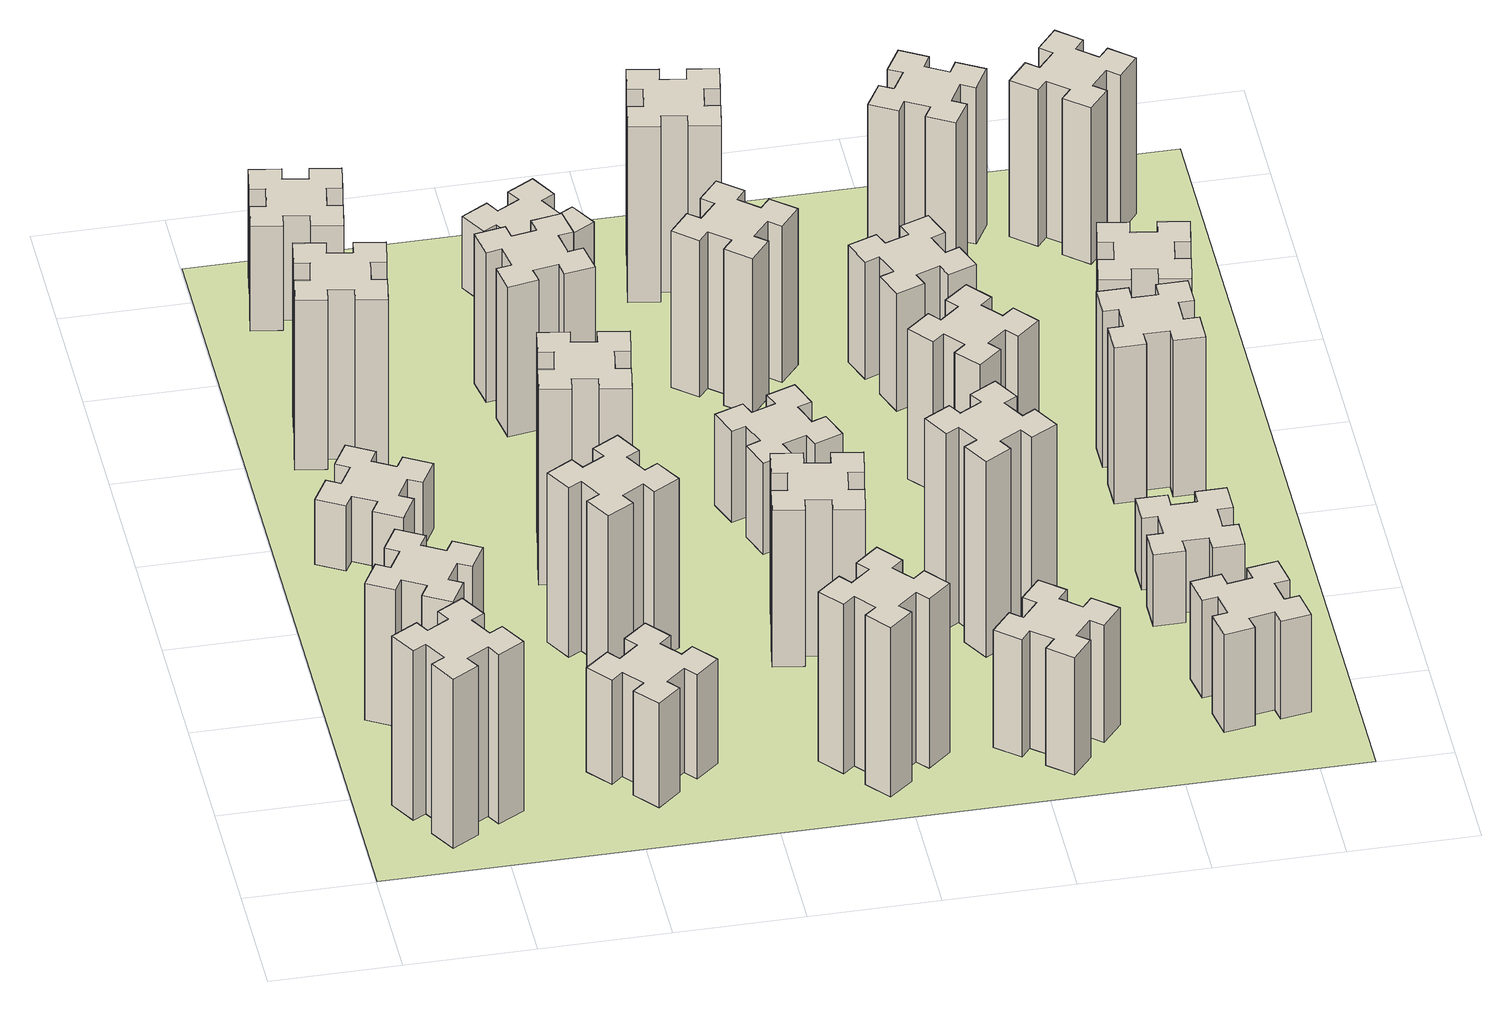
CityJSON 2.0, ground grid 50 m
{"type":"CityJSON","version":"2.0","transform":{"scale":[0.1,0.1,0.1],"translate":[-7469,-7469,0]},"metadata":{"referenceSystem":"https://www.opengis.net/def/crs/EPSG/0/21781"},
"CityObjects":{
"building1":{"type":"Building","attributes":{"class":"1000","function":"1000","usage":"1000","yearOfConstruction":2016,"roofType":"1000","measuredHeight":78,"storeysAboveGround":30,"storeysBelowGround":0},"geometry":[{"type":"Solid","lod":"1","boundaries":[[[[0,1,2,3,4,5,6,7,8,9,10,11,12,13,14,15,16,17,18,19]],[[17,16,20,21]],[[16,15,22,20]],[[15,14,23,22]],[[14,13,24,23]],[[13,12,25,24]],[[12,11,26,25]],[[11,10,27,26]],[[10,9,28,27]],[[9,8,29,28]],[[8,7,30,29]],[[7,6,31,30]],[[6,5,32,31]],[[5,4,33,32]],[[4,3,34,33]],[[3,2,35,34]],[[2,1,36,35]],[[1,0,37,36]],[[0,19,38,37]],[[19,18,39,38]],[[18,17,21,39]],[[24,25,26,27,28,29,30,31,32,33,34,35,36,37,38,39,21,20,22,23]]]]}]},
"building2":{"type":"Building","attributes":{"class":"1000","function":"1000","usage":"1000","yearOfConstruction":2016,"roofType":"1000","measuredHeight":63,"storeysAboveGround":30,"storeysBelowGround":0},"geometry":[{"type":"Solid","lod":"1","boundaries":[[[[40,41,42,43,44,45,46,47,48,49,50,51,52,53,54,55,56,57,58,59]],[[57,56,60,61]],[[56,55,62,60]],[[55,54,63,62]],[[54,53,64,63]],[[53,52,65,64]],[[52,51,66,65]],[[51,50,67,66]],[[50,49,68,67]],[[49,48,69,68]],[[48,47,70,69]],[[47,46,71,70]],[[46,45,72,71]],[[45,44,73,72]],[[44,43,74,73]],[[43,42,75,74]],[[42,41,76,75]],[[41,40,77,76]],[[40,59,78,77]],[[59,58,79,78]],[[58,57,61,79]],[[64,65,66,67,68,69,70,71,72,73,74,75,76,77,78,79,61,60,62,63]]]]}]},
"building3":{"type":"Building","attributes":{"class":"1000","function":"1000","usage":"1000","yearOfConstruction":2016,"roofType":"1000","measuredHeight":30,"storeysAboveGround":30,"storeysBelowGround":0},"geometry":[{"type":"Solid","lod":"1","boundaries":[[[[80,81,82,83,84,85,86,87,88,89,90,91,92,93,94,95,96,97,98,99]],[[97,96,100,101]],[[96,95,102,100]],[[95,94,103,102]],[[94,93,104,103]],[[93,92,105,104]],[[92,91,106,105]],[[91,90,107,106]],[[90,89,108,107]],[[89,88,109,108]],[[88,87,110,109]],[[87,86,111,110]],[[86,85,112,111]],[[85,84,113,112]],[[84,83,114,113]],[[83,82,115,114]],[[82,81,116,115]],[[81,80,117,116]],[[80,99,118,117]],[[99,98,119,118]],[[98,97,101,119]],[[104,105,106,107,108,109,110,111,112,113,114,115,116,117,118,119,101,100,102,103]]]]}]},
"building4":{"type":"Building","attributes":{"class":"1000","function":"1000","usage":"1000","yearOfConstruction":2016,"roofType":"1000","measuredHeight":78,"storeysAboveGround":30,"storeysBelowGround":0},"geometry":[{"type":"Solid","lod":"1","boundaries":[[[[120,121,122,123,124,125,126,127,128,129,130,131,132,133,134,135,136,137,138,139]],[[137,136,140,141]],[[136,135,142,140]],[[135,134,143,142]],[[134,133,144,143]],[[133,132,145,144]],[[132,131,146,145]],[[131,130,147,146]],[[130,129,148,147]],[[129,128,149,148]],[[128,127,150,149]],[[127,126,151,150]],[[126,125,152,151]],[[125,124,153,152]],[[124,123,154,153]],[[123,122,155,154]],[[122,121,156,155]],[[121,120,157,156]],[[120,139,158,157]],[[139,138,159,158]],[[138,137,141,159]],[[144,145,146,147,148,149,150,151,152,153,154,155,156,157,158,159,141,140,142,143]]]]}]},
"building5":{"type":"Building","attributes":{"class":"1000","function":"1000","usage":"1000","yearOfConstruction":2016,"roofType":"1000","measuredHeight":48,"storeysAboveGround":30,"storeysBelowGround":0},"geometry":[{"type":"Solid","lod":"1","boundaries":[[[[160,161,162,163,164,165,166,167,168,169,170,171,172,173,174,175,176,177,178,179]],[[177,176,180,181]],[[176,175,182,180]],[[175,174,183,182]],[[174,173,184,183]],[[173,172,185,184]],[[172,171,186,185]],[[171,170,187,186]],[[170,169,188,187]],[[169,168,189,188]],[[168,167,190,189]],[[167,166,191,190]],[[166,165,192,191]],[[165,164,193,192]],[[164,163,194,193]],[[163,162,195,194]],[[162,161,196,195]],[[161,160,197,196]],[[160,179,198,197]],[[179,178,199,198]],[[178,177,181,199]],[[184,185,186,187,188,189,190,191,192,193,194,195,196,197,198,199,181,180,182,183]]]]}]},
"building6":{"type":"Building","attributes":{"class":"1000","function":"1000","usage":"1000","yearOfConstruction":2016,"roofType":"1000","measuredHeight":48,"storeysAboveGround":30,"storeysBelowGround":0},"geometry":[{"type":"Solid","lod":"1","boundaries":[[[[200,201,202,203,204,205,206,207,208,209,210,211,212,213,214,215,216,217,218,219]],[[217,216,220,221]],[[216,215,222,220]],[[215,214,223,222]],[[214,213,224,223]],[[213,212,225,224]],[[212,211,226,225]],[[211,210,227,226]],[[210,209,228,227]],[[209,208,229,228]],[[208,207,230,229]],[[207,206,231,230]],[[206,205,232,231]],[[205,204,233,232]],[[204,203,234,233]],[[203,202,235,234]],[[202,201,236,235]],[[201,200,237,236]],[[200,219,238,237]],[[219,218,239,238]],[[218,217,221,239]],[[224,225,226,227,228,229,230,231,232,233,234,235,236,237,238,239,221,220,222,223]]]]}]},
"building7":{"type":"Building","attributes":{"class":"1000","function":"1000","usage":"1000","yearOfConstruction":2016,"roofType":"1000","measuredHeight":78,"storeysAboveGround":30,"storeysBelowGround":0},"geometry":[{"type":"Solid","lod":"1","boundaries":[[[[240,241,242,243,244,245,246,247,248,249,250,251,252,253,254,255,256,257,258,259]],[[257,256,260,261]],[[256,255,262,260]],[[255,254,263,262]],[[254,253,264,263]],[[253,252,265,264]],[[252,251,266,265]],[[251,250,267,266]],[[250,249,268,267]],[[249,248,269,268]],[[248,247,270,269]],[[247,246,271,270]],[[246,245,272,271]],[[245,244,273,272]],[[244,243,274,273]],[[243,242,275,274]],[[242,241,276,275]],[[241,240,277,276]],[[240,259,278,277]],[[259,258,279,278]],[[258,257,261,279]],[[264,265,266,267,268,269,270,271,272,273,274,275,276,277,278,279,261,260,262,263]]]]}]},
"building8":{"type":"Building","attributes":{"class":"1000","function":"1000","usage":"1000","yearOfConstruction":2016,"roofType":"1000","measuredHeight":90,"storeysAboveGround":30,"storeysBelowGround":0},"geometry":[{"type":"Solid","lod":"1","boundaries":[[[[280,281,282,283,284,285,286,287,288,289,290,291,292,293,294,295,296,297,298,299]],[[297,296,300,301]],[[296,295,302,300]],[[295,294,303,302]],[[294,293,304,303]],[[293,292,305,304]],[[292,291,306,305]],[[291,290,307,306]],[[290,289,308,307]],[[289,288,309,308]],[[288,287,310,309]],[[287,286,311,310]],[[286,285,312,311]],[[285,284,313,312]],[[284,283,314,313]],[[283,282,315,314]],[[282,281,316,315]],[[281,280,317,316]],[[280,299,318,317]],[[299,298,319,318]],[[298,297,301,319]],[[304,305,306,307,308,309,310,311,312,313,314,315,316,317,318,319,301,300,302,303]]]]}]},
"building9":{"type":"Building","attributes":{"class":"1000","function":"1000","usage":"1000","yearOfConstruction":2016,"roofType":"1000","measuredHeight":69,"storeysAboveGround":30,"storeysBelowGround":0},"geometry":[{"type":"Solid","lod":"1","boundaries":[[[[320,321,322,323,324,325,326,327,328,329,330,331,332,333,334,335,336,337,338,339]],[[337,336,340,341]],[[336,335,342,340]],[[335,334,343,342]],[[334,333,344,343]],[[333,332,345,344]],[[332,331,346,345]],[[331,330,347,346]],[[330,329,348,347]],[[329,328,349,348]],[[328,327,350,349]],[[327,326,351,350]],[[326,325,352,351]],[[325,324,353,352]],[[324,323,354,353]],[[323,322,355,354]],[[322,321,356,355]],[[321,320,357,356]],[[320,339,358,357]],[[339,338,359,358]],[[338,337,341,359]],[[344,345,346,347,348,349,350,351,352,353,354,355,356,357,358,359,341,340,342,343]]]]}]},
"building10":{"type":"Building","attributes":{"class":"1000","function":"1000","usage":"1000","yearOfConstruction":2016,"roofType":"1000","measuredHeight":78,"storeysAboveGround":30,"storeysBelowGround":0},"geometry":[{"type":"Solid","lod":"1","boundaries":[[[[360,361,362,363,364,365,366,367,368,369,370,371,372,373,374,375,376,377,378,379]],[[377,376,380,381]],[[376,375,382,380]],[[375,374,383,382]],[[374,373,384,383]],[[373,372,385,384]],[[372,371,386,385]],[[371,370,387,386]],[[370,369,388,387]],[[369,368,389,388]],[[368,367,390,389]],[[367,366,391,390]],[[366,365,392,391]],[[365,364,393,392]],[[364,363,394,393]],[[363,362,395,394]],[[362,361,396,395]],[[361,360,397,396]],[[360,379,398,397]],[[379,378,399,398]],[[378,377,381,399]],[[384,385,386,387,388,389,390,391,392,393,394,395,396,397,398,399,381,380,382,383]]]]}]},
"building11":{"type":"Building","attributes":{"class":"1000","function":"1000","usage":"1000","yearOfConstruction":2016,"roofType":"1000","measuredHeight":72,"storeysAboveGround":30,"storeysBelowGround":0},"geometry":[{"type":"Solid","lod":"1","boundaries":[[[[400,401,402,403,404,405,406,407,408,409,410,411,412,413,414,415,416,417,418,419]],[[417,416,420,421]],[[416,415,422,420]],[[415,414,423,422]],[[414,413,424,423]],[[413,412,425,424]],[[412,411,426,425]],[[411,410,427,426]],[[410,409,428,427]],[[409,408,429,428]],[[408,407,430,429]],[[407,406,431,430]],[[406,405,432,431]],[[405,404,433,432]],[[404,403,434,433]],[[403,402,435,434]],[[402,401,436,435]],[[401,400,437,436]],[[400,419,438,437]],[[419,418,439,438]],[[418,417,421,439]],[[424,425,426,427,428,429,430,431,432,433,434,435,436,437,438,439,421,420,422,423]]]]}]},
"building12":{"type":"Building","attributes":{"class":"1000","function":"1000","usage":"1000","yearOfConstruction":2016,"roofType":"1000","measuredHeight":33,"storeysAboveGround":30,"storeysBelowGround":0},"geometry":[{"type":"Solid","lod":"1","boundaries":[[[[440,441,442,443,444,445,446,447,448,449,450,451,452,453,454,455,456,457,458,459]],[[457,456,460,461]],[[456,455,462,460]],[[455,454,463,462]],[[454,453,464,463]],[[453,452,465,464]],[[452,451,466,465]],[[451,450,467,466]],[[450,449,468,467]],[[449,448,469,468]],[[448,447,470,469]],[[447,446,471,470]],[[446,445,472,471]],[[445,444,473,472]],[[444,443,474,473]],[[443,442,475,474]],[[442,441,476,475]],[[441,440,477,476]],[[440,459,478,477]],[[459,458,479,478]],[[458,457,461,479]],[[464,465,466,467,468,469,470,471,472,473,474,475,476,477,478,479,461,460,462,463]]]]}]},
"building13":{"type":"Building","attributes":{"class":"1000","function":"1000","usage":"1000","yearOfConstruction":2016,"roofType":"1000","measuredHeight":42,"storeysAboveGround":30,"storeysBelowGround":0},"geometry":[{"type":"Solid","lod":"1","boundaries":[[[[480,481,482,483,484,485,486,487,488,489,490,491,492,493,494,495,496,497,498,499]],[[497,496,500,501]],[[496,495,502,500]],[[495,494,503,502]],[[494,493,504,503]],[[493,492,505,504]],[[492,491,506,505]],[[491,490,507,506]],[[490,489,508,507]],[[489,488,509,508]],[[488,487,510,509]],[[487,486,511,510]],[[486,485,512,511]],[[485,484,513,512]],[[484,483,514,513]],[[483,482,515,514]],[[482,481,516,515]],[[481,480,517,516]],[[480,499,518,517]],[[499,498,519,518]],[[498,497,501,519]],[[504,505,506,507,508,509,510,511,512,513,514,515,516,517,518,519,501,500,502,503]]]]}]},
"building14":{"type":"Building","attributes":{"class":"1000","function":"1000","usage":"1000","yearOfConstruction":2016,"roofType":"1000","measuredHeight":72,"storeysAboveGround":30,"storeysBelowGround":0},"geometry":[{"type":"Solid","lod":"1","boundaries":[[[[520,521,522,523,524,525,526,527,528,529,530,531,532,533,534,535,536,537,538,539]],[[537,536,540,541]],[[536,535,542,540]],[[535,534,543,542]],[[534,533,544,543]],[[533,532,545,544]],[[532,531,546,545]],[[531,530,547,546]],[[530,529,548,547]],[[529,528,549,548]],[[528,527,550,549]],[[527,526,551,550]],[[526,525,552,551]],[[525,524,553,552]],[[524,523,554,553]],[[523,522,555,554]],[[522,521,556,555]],[[521,520,557,556]],[[520,539,558,557]],[[539,538,559,558]],[[538,537,541,559]],[[544,545,546,547,548,549,550,551,552,553,554,555,556,557,558,559,541,540,542,543]]]]}]},
"building15":{"type":"Building","attributes":{"class":"1000","function":"1000","usage":"1000","yearOfConstruction":2016,"roofType":"1000","measuredHeight":54,"storeysAboveGround":30,"storeysBelowGround":0},"geometry":[{"type":"Solid","lod":"1","boundaries":[[[[560,561,562,563,564,565,566,567,568,569,570,571,572,573,574,575,576,577,578,579]],[[577,576,580,581]],[[576,575,582,580]],[[575,574,583,582]],[[574,573,584,583]],[[573,572,585,584]],[[572,571,586,585]],[[571,570,587,586]],[[570,569,588,587]],[[569,568,589,588]],[[568,567,590,589]],[[567,566,591,590]],[[566,565,592,591]],[[565,564,593,592]],[[564,563,594,593]],[[563,562,595,594]],[[562,561,596,595]],[[561,560,597,596]],[[560,579,598,597]],[[579,578,599,598]],[[578,577,581,599]],[[584,585,586,587,588,589,590,591,592,593,594,595,596,597,598,599,581,580,582,583]]]]}]},
"building16":{"type":"Building","attributes":{"class":"1000","function":"1000","usage":"1000","yearOfConstruction":2016,"roofType":"1000","measuredHeight":81,"storeysAboveGround":30,"storeysBelowGround":0},"geometry":[{"type":"Solid","lod":"1","boundaries":[[[[600,601,602,603,604,605,606,607,608,609,610,611,612,613,614,615,616,617,618,619]],[[617,616,620,621]],[[616,615,622,620]],[[615,614,623,622]],[[614,613,624,623]],[[613,612,625,624]],[[612,611,626,625]],[[611,610,627,626]],[[610,609,628,627]],[[609,608,629,628]],[[608,607,630,629]],[[607,606,631,630]],[[606,605,632,631]],[[605,604,633,632]],[[604,603,634,633]],[[603,602,635,634]],[[602,601,636,635]],[[601,600,637,636]],[[600,619,638,637]],[[619,618,639,638]],[[618,617,621,639]],[[624,625,626,627,628,629,630,631,632,633,634,635,636,637,638,639,621,620,622,623]]]]}]},
"building17":{"type":"Building","attributes":{"class":"1000","function":"1000","usage":"1000","yearOfConstruction":2016,"roofType":"1000","measuredHeight":90,"storeysAboveGround":30,"storeysBelowGround":0},"geometry":[{"type":"Solid","lod":"1","boundaries":[[[[640,641,642,643,644,645,646,647,648,649,650,651,652,653,654,655,656,657,658,659]],[[657,656,660,661]],[[656,655,662,660]],[[655,654,663,662]],[[654,653,664,663]],[[653,652,665,664]],[[652,651,666,665]],[[651,650,667,666]],[[650,649,668,667]],[[649,648,669,668]],[[648,647,670,669]],[[647,646,671,670]],[[646,645,672,671]],[[645,644,673,672]],[[644,643,674,673]],[[643,642,675,674]],[[642,641,676,675]],[[641,640,677,676]],[[640,659,678,677]],[[659,658,679,678]],[[658,657,661,679]],[[664,665,666,667,668,669,670,671,672,673,674,675,676,677,678,679,661,660,662,663]]]]}]},
"building18":{"type":"Building","attributes":{"class":"1000","function":"1000","usage":"1000","yearOfConstruction":2016,"roofType":"1000","measuredHeight":69,"storeysAboveGround":30,"storeysBelowGround":0},"geometry":[{"type":"Solid","lod":"1","boundaries":[[[[680,681,682,683,684,685,686,687,688,689,690,691,692,693,694,695,696,697,698,699]],[[697,696,700,701]],[[696,695,702,700]],[[695,694,703,702]],[[694,693,704,703]],[[693,692,705,704]],[[692,691,706,705]],[[691,690,707,706]],[[690,689,708,707]],[[689,688,709,708]],[[688,687,710,709]],[[687,686,711,710]],[[686,685,712,711]],[[685,684,713,712]],[[684,683,714,713]],[[683,682,715,714]],[[682,681,716,715]],[[681,680,717,716]],[[680,699,718,717]],[[699,698,719,718]],[[698,697,701,719]],[[704,705,706,707,708,709,710,711,712,713,714,715,716,717,718,719,701,700,702,703]]]]}]},
"building19":{"type":"Building","attributes":{"class":"1000","function":"1000","usage":"1000","yearOfConstruction":2016,"roofType":"1000","measuredHeight":54,"storeysAboveGround":30,"storeysBelowGround":0},"geometry":[{"type":"Solid","lod":"1","boundaries":[[[[720,721,722,723,724,725,726,727,728,729,730,731,732,733,734,735,736,737,738,739]],[[737,736,740,741]],[[736,735,742,740]],[[735,734,743,742]],[[734,733,744,743]],[[733,732,745,744]],[[732,731,746,745]],[[731,730,747,746]],[[730,729,748,747]],[[729,728,749,748]],[[728,727,750,749]],[[727,726,751,750]],[[726,725,752,751]],[[725,724,753,752]],[[724,723,754,753]],[[723,722,755,754]],[[722,721,756,755]],[[721,720,757,756]],[[720,739,758,757]],[[739,738,759,758]],[[738,737,741,759]],[[744,745,746,747,748,749,750,751,752,753,754,755,756,757,758,759,741,740,742,743]]]]}]},
"building20":{"type":"Building","attributes":{"class":"1000","function":"1000","usage":"1000","yearOfConstruction":2016,"roofType":"1000","measuredHeight":45,"storeysAboveGround":30,"storeysBelowGround":0},"geometry":[{"type":"Solid","lod":"1","boundaries":[[[[760,761,762,763,764,765,766,767,768,769,770,771,772,773,774,775,776,777,778,779]],[[777,776,780,781]],[[776,775,782,780]],[[775,774,783,782]],[[774,773,784,783]],[[773,772,785,784]],[[772,771,786,785]],[[771,770,787,786]],[[770,769,788,787]],[[769,768,789,788]],[[768,767,790,789]],[[767,766,791,790]],[[766,765,792,791]],[[765,764,793,792]],[[764,763,794,793]],[[763,762,795,794]],[[762,761,796,795]],[[761,760,797,796]],[[760,779,798,797]],[[779,778,799,798]],[[778,777,781,799]],[[784,785,786,787,788,789,790,791,792,793,794,795,796,797,798,799,781,780,782,783]]]]}]},
"building21":{"type":"Building","attributes":{"class":"1000","function":"1000","usage":"1000","yearOfConstruction":2016,"roofType":"1000","measuredHeight":33,"storeysAboveGround":30,"storeysBelowGround":0},"geometry":[{"type":"Solid","lod":"1","boundaries":[[[[800,801,802,803,804,805,806,807,808,809,810,811,812,813,814,815,816,817,818,819]],[[817,816,820,821]],[[816,815,822,820]],[[815,814,823,822]],[[814,813,824,823]],[[813,812,825,824]],[[812,811,826,825]],[[811,810,827,826]],[[810,809,828,827]],[[809,808,829,828]],[[808,807,830,829]],[[807,806,831,830]],[[806,805,832,831]],[[805,804,833,832]],[[804,803,834,833]],[[803,802,835,834]],[[802,801,836,835]],[[801,800,837,836]],[[800,819,838,837]],[[819,818,839,838]],[[818,817,821,839]],[[824,825,826,827,828,829,830,831,832,833,834,835,836,837,838,839,821,820,822,823]]]]}]},
"building22":{"type":"Building","attributes":{"class":"1000","function":"1000","usage":"1000","yearOfConstruction":2016,"roofType":"1000","measuredHeight":72,"storeysAboveGround":30,"storeysBelowGround":0},"geometry":[{"type":"Solid","lod":"1","boundaries":[[[[840,841,842,843,844,845,846,847,848,849,850,851,852,853,854,855,856,857,858,859]],[[857,856,860,861]],[[856,855,862,860]],[[855,854,863,862]],[[854,853,864,863]],[[853,852,865,864]],[[852,851,866,865]],[[851,850,867,866]],[[850,849,868,867]],[[849,848,869,868]],[[848,847,870,869]],[[847,846,871,870]],[[846,845,872,871]],[[845,844,873,872]],[[844,843,874,873]],[[843,842,875,874]],[[842,841,876,875]],[[841,840,877,876]],[[840,859,878,877]],[[859,858,879,878]],[[858,857,861,879]],[[864,865,866,867,868,869,870,871,872,873,874,875,876,877,878,879,861,860,862,863]]]]}]},
"building23":{"type":"Building","attributes":{"class":"1000","function":"1000","usage":"1000","yearOfConstruction":2016,"roofType":"1000","measuredHeight":72,"storeysAboveGround":30,"storeysBelowGround":0},"geometry":[{"type":"Solid","lod":"1","boundaries":[[[[880,881,882,883,884,885,886,887,888,889,890,891,892,893,894,895,896,897,898,899]],[[897,896,900,901]],[[896,895,902,900]],[[895,894,903,902]],[[894,893,904,903]],[[893,892,905,904]],[[892,891,906,905]],[[891,890,907,906]],[[890,889,908,907]],[[889,888,909,908]],[[888,887,910,909]],[[887,886,911,910]],[[886,885,912,911]],[[885,884,913,912]],[[884,883,914,913]],[[883,882,915,914]],[[882,881,916,915]],[[881,880,917,916]],[[880,899,918,917]],[[899,898,919,918]],[[898,897,901,919]],[[904,905,906,907,908,909,910,911,912,913,914,915,916,917,918,919,901,900,902,903]]]]}]},
"building24":{"type":"Building","attributes":{"class":"1000","function":"1000","usage":"1000","yearOfConstruction":2016,"roofType":"1000","measuredHeight":51,"storeysAboveGround":30,"storeysBelowGround":0},"geometry":[{"type":"Solid","lod":"1","boundaries":[[[[920,921,922,923,924,925,926,927,928,929,930,931,932,933,934,935,936,937,938,939]],[[937,936,940,941]],[[936,935,942,940]],[[935,934,943,942]],[[934,933,944,943]],[[933,932,945,944]],[[932,931,946,945]],[[931,930,947,946]],[[930,929,948,947]],[[929,928,949,948]],[[928,927,950,949]],[[927,926,951,950]],[[926,925,952,951]],[[925,924,953,952]],[[924,923,954,953]],[[923,922,955,954]],[[922,921,956,955]],[[921,920,957,956]],[[920,939,958,957]],[[939,938,959,958]],[[938,937,941,959]],[[944,945,946,947,948,949,950,951,952,953,954,955,956,957,958,959,941,940,942,943]]]]}]},
"building25":{"type":"Building","attributes":{"class":"1000","function":"1000","usage":"1000","yearOfConstruction":2016,"roofType":"1000","measuredHeight":72,"storeysAboveGround":30,"storeysBelowGround":0},"geometry":[{"type":"Solid","lod":"1","boundaries":[[[[960,961,962,963,964,965,966,967,968,969,970,971,972,973,974,975,976,977,978,979]],[[977,976,980,981]],[[976,975,982,980]],[[975,974,983,982]],[[974,973,984,983]],[[973,972,985,984]],[[972,971,986,985]],[[971,970,987,986]],[[970,969,988,987]],[[969,968,989,988]],[[968,967,990,989]],[[967,966,991,990]],[[966,965,992,991]],[[965,964,993,992]],[[964,963,994,993]],[[963,962,995,994]],[[962,961,996,995]],[[961,960,997,996]],[[960,979,998,997]],[[979,978,999,998]],[[978,977,981,999]],[[984,985,986,987,988,989,990,991,992,993,994,995,996,997,998,999,981,980,982,983]]]]}]},
"landuse1":{"type":"LandUse","attributes":{"name":"plot1","function":"1010"},"geometry":[{"type":"MultiSurface","lod":"1","boundaries":[[[1000,1001,1002,1003]]]}]}
},
"vertices":[
[364,496,0],[277,446,0],[247,498,0],[143,438,0],[203,334,0],[255,364,0],[305,277,0],[253,247,0],[313,143,0],[417,203,0],[387,255,0],[474,305,0],[504,253,0],[608,313,0],[548,417,0],[496,387,0],[446,474,0],[498,504,0],[438,608,0],[334,548,0],[446,474,780],[498,504,780],[496,387,780],[548,417,780],[608,313,780],[504,253,780],[474,305,780],[387,255,780],[417,203,780],[313,143,780],[253,247,780],[305,277,780],[255,364,780],[203,334,780],[143,438,780],[247,498,780],[277,446,780],[364,496,780],[334,548,780],[438,608,780],
[474,1086,0],[387,1136,0],[417,1188,0],[313,1248,0],[253,1144,0],[305,1114,0],[255,1027,0],[203,1057,0],[143,953,0],[247,893,0],[277,945,0],[364,895,0],[334,843,0],[438,783,0],[498,887,0],[446,917,0],[496,1004,0],[548,974,0],[608,1078,0],[504,1138,0],[496,1004,630],[548,974,630],[446,917,630],[498,887,630],[438,783,630],[334,843,630],[364,895,630],[277,945,630],[247,893,630],[143,953,630],[203,1057,630],[255,1027,630],[305,1114,630],[253,1144,630],[313,1248,630],[417,1188,630],[387,1136,630],[474,1086,630],[504,1138,630],[608,1078,630],
[277,1885,0],[364,1835,0],[334,1783,0],[438,1723,0],[498,1827,0],[446,1857,0],[496,1944,0],[548,1914,0],[608,2018,0],[504,2078,0],[474,2026,0],[387,2076,0],[417,2128,0],[313,2188,0],[253,2084,0],[305,2054,0],[255,1967,0],[203,1997,0],[143,1893,0],[247,1833,0],[255,1967,300],[203,1997,300],[305,2054,300],[253,2084,300],[313,2188,300],[417,2128,300],[387,2076,300],[474,2026,300],[504,2078,300],[608,2018,300],[548,1914,300],[496,1944,300],[446,1857,300],[498,1827,300],[438,1723,300],[334,1783,300],[364,1835,300],[277,1885,300],[247,1833,300],[143,1893,300],
[475,2527,0],[492,2625,0],[551,2615,0],[572,2733,0],[454,2754,0],[444,2695,0],[345,2712,0],[356,2771,0],[237,2792,0],[217,2674,0],[276,2664,0],[258,2565,0],[199,2576,0],[178,2457,0],[297,2437,0],[307,2496,0],[405,2478,0],[395,2419,0],[513,2398,0],[534,2517,0],[405,2478,780],[395,2419,780],[307,2496,780],[297,2437,780],[178,2457,780],[199,2576,780],[258,2565,780],[276,2664,780],[217,2674,780],[237,2792,780],[356,2771,780],[345,2712,780],[444,2695,780],[454,2754,780],[572,2733,780],[551,2615,780],[492,2625,780],[475,2527,780],[534,2517,780],[513,2398,780],
[1232,508,0],[1167,584,0],[1213,623,0],[1136,715,0],[1044,638,0],[1083,592,0],[1006,527,0],[968,573,0],[876,496,0],[953,404,0],[999,443,0],[1063,366,0],[1017,328,0],[1094,236,0],[1186,313,0],[1148,359,0],[1224,423,0],[1263,377,0],[1355,454,0],[1278,546,0],[1224,423,480],[1263,377,480],[1148,359,480],[1186,313,480],[1094,236,480],[1017,328,480],[1063,366,480],[999,443,480],[953,404,480],[876,496,480],[968,573,480],[1006,527,480],[1083,592,480],[1044,638,480],[1136,715,480],[1213,623,480],[1167,584,480],[1232,508,480],[1278,546,480],[1355,454,480],
[444,3535,0],[345,3552,0],[356,3611,0],[237,3632,0],[217,3514,0],[276,3504,0],[258,3405,0],[199,3416,0],[178,3297,0],[297,3277,0],[307,3336,0],[405,3318,0],[395,3259,0],[513,3238,0],[534,3357,0],[475,3367,0],[492,3465,0],[551,3455,0],[572,3573,0],[454,3594,0],[492,3465,480],[551,3455,480],[475,3367,480],[534,3357,480],[513,3238,480],[395,3259,480],[405,3318,480],[307,3336,480],[297,3277,480],[178,3297,480],[199,3416,480],[258,3405,480],[276,3504,480],[217,3514,480],[237,3632,480],[356,3611,480],[345,3552,480],[444,3535,480],[454,3594,480],[572,3573,480],
[1236,1227,0],[1186,1314,0],[1238,1344,0],[1178,1448,0],[1074,1388,0],[1104,1336,0],[1017,1286,0],[987,1338,0],[883,1278,0],[943,1174,0],[995,1204,0],[1045,1117,0],[993,1087,0],[1053,983,0],[1157,1043,0],[1127,1095,0],[1214,1145,0],[1244,1093,0],[1348,1153,0],[1288,1257,0],[1214,1145,780],[1244,1093,780],[1127,1095,780],[1157,1043,780],[1053,983,780],[993,1087,780],[1045,1117,780],[995,1204,780],[943,1174,780],[883,1278,780],[987,1338,780],[1017,1286,780],[1104,1336,780],[1074,1388,780],[1178,1448,780],[1238,1344,780],[1186,1314,780],[1236,1227,780],[1288,1257,780],[1348,1153,780],
[1215,1687,0],[1232,1785,0],[1291,1775,0],[1312,1893,0],[1194,1914,0],[1184,1855,0],[1085,1872,0],[1096,1931,0],[977,1952,0],[957,1834,0],[1016,1824,0],[998,1725,0],[939,1736,0],[918,1617,0],[1037,1597,0],[1047,1656,0],[1145,1638,0],[1135,1579,0],[1253,1558,0],[1274,1677,0],[1145,1638,900],[1135,1579,900],[1047,1656,900],[1037,1597,900],[918,1617,900],[939,1736,900],[998,1725,900],[1016,1824,900],[957,1834,900],[977,1952,900],[1096,1931,900],[1085,1872,900],[1184,1855,900],[1194,1914,900],[1312,1893,900],[1291,1775,900],[1232,1785,900],[1215,1687,900],[1274,1677,900],[1253,1558,900],
[1232,2665,0],[1215,2764,0],[1274,2774,0],[1253,2892,0],[1135,2871,0],[1145,2812,0],[1047,2795,0],[1037,2854,0],[918,2833,0],[939,2715,0],[998,2725,0],[1016,2627,0],[957,2617,0],[977,2498,0],[1096,2519,0],[1085,2578,0],[1184,2596,0],[1194,2537,0],[1312,2557,0],[1291,2676,0],[1184,2596,690],[1194,2537,690],[1085,2578,690],[1096,2519,690],[977,2498,690],[957,2617,690],[1016,2627,690],[998,2725,690],[939,2715,690],[918,2833,690],[1037,2854,690],[1047,2795,690],[1145,2812,690],[1135,2871,690],[1253,2892,690],[1274,2774,690],[1215,2764,690],[1232,2665,690],[1291,2676,690],[1312,2557,690],
[2072,408,0],[2007,484,0],[2053,523,0],[1976,615,0],[1884,538,0],[1923,492,0],[1846,427,0],[1808,473,0],[1716,396,0],[1793,304,0],[1839,343,0],[1903,266,0],[1857,228,0],[1934,136,0],[2026,213,0],[1988,259,0],[2064,323,0],[2103,277,0],[2195,354,0],[2118,446,0],[2064,323,780],[2103,277,780],[1988,259,780],[2026,213,780],[1934,136,780],[1857,228,780],[1903,266,780],[1839,343,780],[1793,304,780],[1716,396,780],[1808,473,780],[1846,427,780],[1923,492,780],[1884,538,780],[1976,615,780],[2053,523,780],[2007,484,780],[2072,408,780],[2118,446,780],[2195,354,780],
[1924,1215,0],[1825,1232,0],[1836,1291,0],[1717,1312,0],[1697,1194,0],[1756,1184,0],[1738,1085,0],[1679,1096,0],[1658,977,0],[1777,957,0],[1787,1016,0],[1885,998,0],[1875,939,0],[1993,918,0],[2014,1037,0],[1955,1047,0],[1972,1145,0],[2031,1135,0],[2052,1253,0],[1934,1274,0],[1972,1145,720],[2031,1135,720],[1955,1047,720],[2014,1037,720],[1993,918,720],[1875,939,720],[1885,998,720],[1787,1016,720],[1777,957,720],[1658,977,720],[1679,1096,720],[1738,1085,720],[1756,1184,720],[1697,1194,720],[1717,1312,720],[1836,1291,720],[1825,1232,720],[1924,1215,720],[1934,1274,720],[2052,1253,720],
[1336,3347,0],[1286,3434,0],[1338,3464,0],[1278,3568,0],[1174,3508,0],[1204,3456,0],[1117,3406,0],[1087,3458,0],[983,3398,0],[1043,3294,0],[1095,3324,0],[1145,3237,0],[1093,3207,0],[1153,3103,0],[1257,3163,0],[1227,3215,0],[1314,3265,0],[1344,3213,0],[1448,3273,0],[1388,3377,0],[1314,3265,330],[1344,3213,330],[1227,3215,330],[1257,3163,330],[1153,3103,330],[1093,3207,330],[1145,3237,330],[1095,3324,330],[1043,3294,330],[983,3398,330],[1087,3458,330],[1117,3406,330],[1204,3456,330],[1174,3508,330],[1278,3568,330],[1338,3464,330],[1286,3434,330],[1336,3347,330],[1388,3377,330],[1448,3273,330],
[1976,1846,0],[1942,1940,0],[1998,1960,0],[1957,2073,0],[1844,2032,0],[1865,1976,0],[1771,1942,0],[1750,1998,0],[1637,1957,0],[1679,1844,0],[1735,1865,0],[1769,1771,0],[1713,1750,0],[1754,1637,0],[1867,1679,0],[1846,1735,0],[1940,1769,0],[1960,1713,0],[2073,1754,0],[2032,1867,0],[1940,1769,420],[1960,1713,420],[1846,1735,420],[1867,1679,420],[1754,1637,420],[1713,1750,420],[1769,1771,420],[1735,1865,420],[1679,1844,420],[1637,1957,420],[1750,1998,420],[1771,1942,420],[1865,1976,420],[1844,2032,420],[1957,2073,420],[1998,1960,420],[1942,1940,420],[1976,1846,420],[2032,1867,420],[2073,1754,420],
[1907,2586,0],[1972,2663,0],[2018,2624,0],[2095,2716,0],[2003,2793,0],[1964,2747,0],[1888,2812,0],[1926,2858,0],[1834,2935,0],[1757,2843,0],[1803,2804,0],[1739,2728,0],[1693,2766,0],[1616,2674,0],[1708,2597,0],[1746,2643,0],[1823,2579,0],[1784,2533,0],[1876,2456,0],[1953,2548,0],[1823,2579,720],[1784,2533,720],[1746,2643,720],[1708,2597,720],[1616,2674,720],[1693,2766,720],[1739,2728,720],[1803,2804,720],[1757,2843,720],[1834,2935,720],[1926,2858,720],[1888,2812,720],[1964,2747,720],[2003,2793,720],[2095,2716,720],[2018,2624,720],[1972,2663,720],[1907,2586,720],[1953,2548,720],[1876,2456,720],
[2543,484,0],[2479,408,0],[2433,446,0],[2356,354,0],[2448,277,0],[2486,323,0],[2563,259,0],[2524,213,0],[2616,136,0],[2693,228,0],[2647,266,0],[2712,343,0],[2758,304,0],[2835,396,0],[2743,473,0],[2704,427,0],[2628,492,0],[2666,538,0],[2574,615,0],[2497,523,0],[2628,492,540],[2666,538,540],[2704,427,540],[2743,473,540],[2835,396,540],[2758,304,540],[2712,343,540],[2647,266,540],[2693,228,540],[2616,136,540],[2524,213,540],[2563,259,540],[2486,323,540],[2448,277,540],[2356,354,540],[2433,446,540],[2479,408,540],[2543,484,540],[2497,523,540],[2574,615,540],
[1687,3236,0],[1785,3218,0],[1775,3159,0],[1893,3138,0],[1914,3257,0],[1855,3267,0],[1872,3365,0],[1931,3355,0],[1952,3473,0],[1834,3494,0],[1824,3435,0],[1725,3452,0],[1736,3511,0],[1617,3532,0],[1597,3414,0],[1656,3404,0],[1638,3305,0],[1579,3316,0],[1558,3197,0],[1677,3177,0],[1638,3305,810],[1579,3316,810],[1656,3404,810],[1597,3414,810],[1617,3532,810],[1736,3511,810],[1725,3452,810],[1824,3435,810],[1834,3494,810],[1952,3473,810],[1931,3355,810],[1872,3365,810],[1855,3267,810],[1914,3257,810],[1893,3138,810],[1775,3159,810],[1785,3218,810],[1687,3236,810],[1677,3177,810],[1558,3197,810],
[2484,1236,0],[2397,1186,0],[2367,1238,0],[2263,1178,0],[2323,1074,0],[2375,1104,0],[2425,1017,0],[2373,987,0],[2433,883,0],[2537,943,0],[2507,995,0],[2594,1045,0],[2624,993,0],[2728,1053,0],[2668,1157,0],[2616,1127,0],[2566,1214,0],[2618,1244,0],[2558,1348,0],[2454,1288,0],[2566,1214,900],[2618,1244,900],[2616,1127,900],[2668,1157,900],[2728,1053,900],[2624,993,900],[2594,1045,900],[2507,995,900],[2537,943,900],[2433,883,900],[2373,987,900],[2425,1017,900],[2375,1104,900],[2323,1074,900],[2263,1178,900],[2367,1238,900],[2397,1186,900],[2484,1236,900],[2454,1288,900],[2558,1348,900],
[2628,1839,0],[2704,1903,0],[2743,1857,0],[2835,1934,0],[2758,2026,0],[2712,1988,0],[2647,2064,0],[2693,2103,0],[2616,2195,0],[2524,2118,0],[2563,2072,0],[2486,2007,0],[2448,2053,0],[2356,1976,0],[2433,1884,0],[2479,1923,0],[2543,1846,0],[2497,1808,0],[2574,1716,0],[2666,1793,0],[2543,1846,690],[2497,1808,690],[2479,1923,690],[2433,1884,690],[2356,1976,690],[2448,2053,690],[2486,2007,690],[2563,2072,690],[2524,2118,690],[2616,2195,690],[2693,2103,690],[2647,2064,690],[2712,1988,690],[2758,2026,690],[2835,1934,690],[2743,1857,690],[2704,1903,690],[2628,1839,690],[2666,1793,690],[2574,1716,690],
[2375,2605,0],[2409,2511,0],[2353,2490,0],[2394,2377,0],[2507,2419,0],[2486,2475,0],[2580,2509,0],[2600,2453,0],[2713,2494,0],[2672,2607,0],[2616,2586,0],[2582,2680,0],[2638,2700,0],[2597,2813,0],[2484,2772,0],[2505,2716,0],[2411,2682,0],[2390,2738,0],[2277,2697,0],[2319,2584,0],[2411,2682,540],[2390,2738,540],[2505,2716,540],[2484,2772,540],[2597,2813,540],[2638,2700,540],[2582,2680,540],[2616,2586,540],[2672,2607,540],[2713,2494,540],[2600,2453,540],[2580,2509,540],[2486,2475,540],[2507,2419,540],[2394,2377,540],[2353,2490,540],[2409,2511,540],[2375,2605,540],[2319,2584,540],[2277,2697,540],
[3305,358,0],[3404,376,0],[3414,317,0],[3532,337,0],[3511,456,0],[3452,445,0],[3435,544,0],[3494,554,0],[3473,672,0],[3355,651,0],[3365,592,0],[3267,575,0],[3257,634,0],[3138,613,0],[3159,495,0],[3218,505,0],[3236,407,0],[3177,397,0],[3197,278,0],[3316,299,0],[3236,407,450],[3177,397,450],[3218,505,450],[3159,495,450],[3138,613,450],[3257,634,450],[3267,575,450],[3365,592,450],[3355,651,450],[3473,672,450],[3494,554,450],[3435,544,450],[3452,445,450],[3511,456,450],[3532,337,450],[3414,317,450],[3404,376,450],[3305,358,450],[3316,299,450],[3197,278,450],
[3185,1005,0],[3285,1005,0],[3285,945,0],[3405,945,0],[3405,1065,0],[3345,1065,0],[3345,1165,0],[3405,1165,0],[3405,1285,0],[3285,1285,0],[3285,1225,0],[3185,1225,0],[3185,1285,0],[3065,1285,0],[3065,1165,0],[3125,1165,0],[3125,1065,0],[3065,1065,0],[3065,945,0],[3185,945,0],[3125,1065,330],[3065,1065,330],[3125,1165,330],[3065,1165,330],[3065,1285,330],[3185,1285,330],[3185,1225,330],[3285,1225,330],[3285,1285,330],[3405,1285,330],[3405,1165,330],[3345,1165,330],[3345,1065,330],[3405,1065,330],[3405,945,330],[3285,945,330],[3285,1005,330],[3185,1005,330],[3185,945,330],[3065,945,330],
[2625,3434,0],[2575,3347,0],[2523,3377,0],[2463,3273,0],[2567,3213,0],[2597,3265,0],[2684,3215,0],[2654,3163,0],[2758,3103,0],[2818,3207,0],[2766,3237,0],[2816,3324,0],[2868,3294,0],[2928,3398,0],[2824,3458,0],[2794,3406,0],[2707,3456,0],[2737,3508,0],[2633,3568,0],[2573,3464,0],[2707,3456,720],[2737,3508,720],[2794,3406,720],[2824,3458,720],[2928,3398,720],[2868,3294,720],[2816,3324,720],[2766,3237,720],[2818,3207,720],[2758,3103,720],[2654,3163,720],[2684,3215,720],[2597,3265,720],[2567,3213,720],[2463,3273,720],[2523,3377,720],[2575,3347,720],[2625,3434,720],[2573,3464,720],[2633,3568,720],
[3125,1905,0],[3125,1805,0],[3065,1805,0],[3065,1685,0],[3185,1685,0],[3185,1745,0],[3285,1745,0],[3285,1685,0],[3405,1685,0],[3405,1805,0],[3345,1805,0],[3345,1905,0],[3405,1905,0],[3405,2025,0],[3285,2025,0],[3285,1965,0],[3185,1965,0],[3185,2025,0],[3065,2025,0],[3065,1905,0],[3185,1965,720],[3185,2025,720],[3285,1965,720],[3285,2025,720],[3405,2025,720],[3405,1905,720],[3345,1905,720],[3345,1805,720],[3405,1805,720],[3405,1685,720],[3285,1685,720],[3285,1745,720],[3185,1745,720],[3185,1685,720],[3065,1685,720],[3065,1805,720],[3125,1805,720],[3125,1905,720],[3065,1905,720],[3065,2025,720],
[3267,2396,0],[3365,2378,0],[3355,2319,0],[3473,2298,0],[3494,2417,0],[3435,2427,0],[3452,2525,0],[3511,2515,0],[3532,2633,0],[3414,2654,0],[3404,2595,0],[3305,2612,0],[3316,2671,0],[3197,2692,0],[3177,2574,0],[3236,2564,0],[3218,2465,0],[3159,2476,0],[3138,2357,0],[3257,2337,0],[3218,2465,510],[3159,2476,510],[3236,2564,510],[3177,2574,510],[3197,2692,510],[3316,2671,510],[3305,2612,510],[3404,2595,510],[3414,2654,510],[3532,2633,510],[3511,2515,510],[3452,2525,510],[3435,2427,510],[3494,2417,510],[3473,2298,510],[3355,2319,510],[3365,2378,510],[3267,2396,510],[3257,2337,510],[3138,2357,510],
[3126,3283,0],[3203,3219,0],[3164,3173,0],[3256,3096,0],[3333,3188,0],[3287,3226,0],[3352,3303,0],[3398,3264,0],[3475,3356,0],[3383,3433,0],[3344,3387,0],[3268,3452,0],[3306,3498,0],[3214,3575,0],[3137,3483,0],[3183,3444,0],[3119,3368,0],[3073,3406,0],[2996,3314,0],[3088,3237,0],[3119,3368,720],[3073,3406,720],[3183,3444,720],[3137,3483,720],[3214,3575,720],[3306,3498,720],[3268,3452,720],[3344,3387,720],[3383,3433,720],[3475,3356,720],[3398,3264,720],[3352,3303,720],[3287,3226,720],[3333,3188,720],[3256,3096,720],[3164,3173,720],[3203,3219,720],[3126,3283,720],[3088,3237,720],[2996,3314,720],
[5,3705,0],[3705,3705,0],[3705,5,0],[5,5,0]
]}
